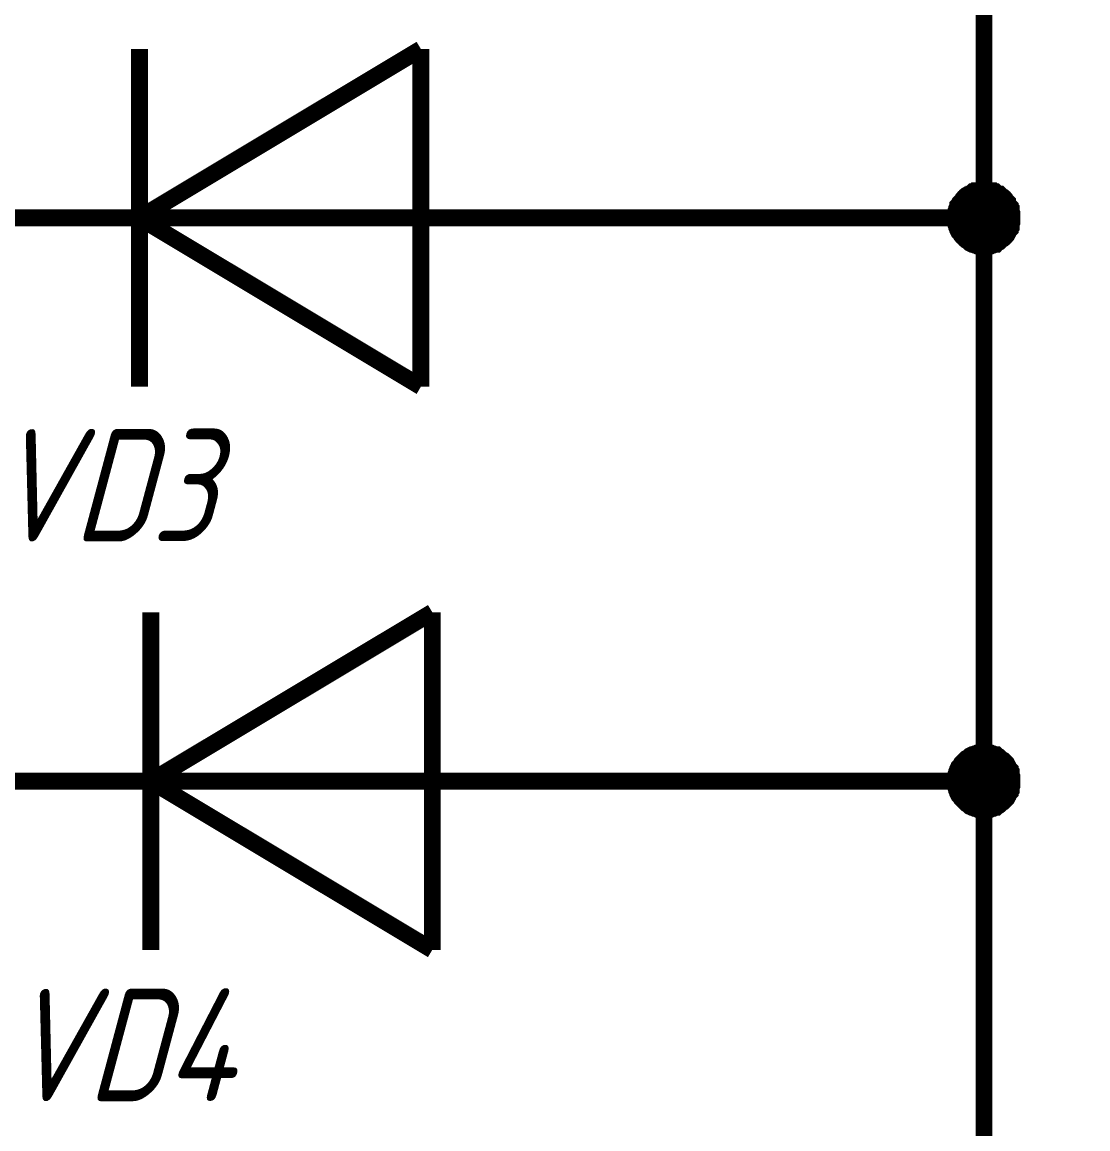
# Model space of a CAD drawing. Extents: x 196 to 1101, y 70 to 664.
# Drawn here: x 494.95 to 513.88, y 420 to 439.66 of the extents above; entities that cross this region are included whole.
import ezdxf

# ---------------------------------------------------------------- set-up
doc = ezdxf.new("R2010")
doc.units = 0
doc.header["$MEASUREMENT"] = 0
doc.layers.add('Sheet', color=255, linetype='CONTINUOUS')
doc.styles.add('GOST type A0', font='', dxfattribs={"oblique": 15, "height": 3.5})
doc.styles.get('GOST type A0').set_extended_font_data('GOST type A')

msp = doc.modelspace()

# ---------------------------------------------------------------- linework, layer by layer
at = {"layer": 'Sheet', "const_width": 0.3}
for points in [[(527.015, 463.676), (512.03, 463.676), (512.03, 456.173), (512.03, 446.169), (512.03, 436.181), (512.03, 426.178), (512.03, 413.673), (462.046, 413.673)], [(502.03, 439.179), (497.03, 436.181)], [(497.03, 433.183), (497.03, 439.179)], [(502.03, 433.183), (502.03, 439.179)], [(511.518, 436.181), (511.518, 436.213), (511.518, 436.228), (511.518, 436.259), (511.534, 436.29), (511.534, 436.306), (511.549, 436.337), (511.549, 436.352), (511.565, 436.383), (511.565, 436.399), (511.58, 436.414), (511.596, 436.446), (511.611, 436.461), (511.627, 436.477), (511.642, 436.492), (511.658, 436.523), (511.673, 436.539), (511.689, 436.554), (511.704, 436.57), (511.72, 436.585), (511.751, 436.601), (511.767, 436.601), (511.782, 436.616), (511.813, 436.632), (511.829, 436.647), (511.86, 436.647), (511.875, 436.663), (511.906, 436.663), (511.922, 436.663), (511.953, 436.679), (511.984, 436.679), (511.999, 436.679), (512.03, 436.679)], [(511.518, 436.181), (511.518, 436.213), (511.518, 436.228), (511.518, 436.259), (511.534, 436.29), (511.534, 436.306), (511.549, 436.337), (511.549, 436.352), (511.565, 436.383), (511.565, 436.399), (511.58, 436.414), (511.596, 436.446), (511.611, 436.461), (511.627, 436.477), (511.642, 436.492), (511.658, 436.523), (511.673, 436.539), (511.689, 436.554), (511.704, 436.57), (511.72, 436.585), (511.751, 436.601), (511.767, 436.601), (511.782, 436.616), (511.813, 436.632), (511.829, 436.647), (511.86, 436.647), (511.875, 436.663), (511.906, 436.663), (511.922, 436.663), (511.953, 436.679), (511.984, 436.679), (511.999, 436.679), (512.03, 436.679)], [(511.518, 436.181), (511.518, 436.213), (511.518, 436.228), (511.518, 436.259), (511.534, 436.29), (511.534, 436.306), (511.549, 436.337), (511.549, 436.352), (511.565, 436.383), (511.565, 436.399), (511.58, 436.414), (511.596, 436.446), (511.611, 436.461), (511.627, 436.477), (511.642, 436.492), (511.658, 436.523), (511.673, 436.539), (511.689, 436.554), (511.704, 436.57), (511.72, 436.585), (511.751, 436.601), (511.767, 436.601), (511.782, 436.616), (511.813, 436.632), (511.829, 436.647), (511.86, 436.647), (511.875, 436.663), (511.906, 436.663), (511.922, 436.663), (511.953, 436.679), (511.984, 436.679), (511.999, 436.679), (512.03, 436.679)], [(511.518, 436.181), (511.518, 436.213), (511.518, 436.228), (511.518, 436.259), (511.534, 436.29), (511.534, 436.306), (511.549, 436.337), (511.549, 436.352), (511.565, 436.383), (511.565, 436.399), (511.58, 436.414), (511.596, 436.446), (511.611, 436.461), (511.627, 436.477), (511.642, 436.492), (511.658, 436.523), (511.673, 436.539), (511.689, 436.554), (511.704, 436.57), (511.72, 436.585), (511.751, 436.601), (511.767, 436.601), (511.782, 436.616), (511.813, 436.632), (511.829, 436.647), (511.86, 436.647), (511.875, 436.663), (511.906, 436.663), (511.922, 436.663), (511.953, 436.679), (511.984, 436.679), (511.999, 436.679), (512.03, 436.679)], [(511.518, 436.181), (511.518, 436.213), (511.518, 436.228), (511.518, 436.259), (511.534, 436.29), (511.534, 436.306), (511.549, 436.337), (511.549, 436.352), (511.565, 436.383), (511.565, 436.399), (511.58, 436.414), (511.596, 436.446), (511.611, 436.461), (511.627, 436.477), (511.642, 436.492), (511.658, 436.523), (511.673, 436.539), (511.689, 436.554), (511.704, 436.57), (511.72, 436.585), (511.751, 436.601), (511.767, 436.601), (511.782, 436.616), (511.813, 436.632), (511.829, 436.647), (511.86, 436.647), (511.875, 436.663), (511.906, 436.663), (511.922, 436.663), (511.953, 436.679), (511.984, 436.679), (511.999, 436.679), (512.03, 436.679)], [(511.518, 436.181), (511.518, 436.213), (511.518, 436.228), (511.518, 436.259), (511.534, 436.29), (511.534, 436.306), (511.549, 436.337), (511.549, 436.352), (511.565, 436.383), (511.565, 436.399), (511.58, 436.414), (511.596, 436.446), (511.611, 436.461), (511.627, 436.477), (511.642, 436.492), (511.658, 436.523), (511.673, 436.539), (511.689, 436.554), (511.704, 436.57), (511.72, 436.585), (511.751, 436.601), (511.767, 436.601), (511.782, 436.616), (511.813, 436.632), (511.829, 436.647), (511.86, 436.647), (511.875, 436.663), (511.906, 436.663), (511.922, 436.663), (511.953, 436.679), (511.984, 436.679), (511.999, 436.679), (512.03, 436.679)], [(511.518, 436.181), (511.518, 436.213), (511.518, 436.228), (511.518, 436.259), (511.534, 436.29), (511.534, 436.306), (511.549, 436.337), (511.549, 436.352), (511.565, 436.383), (511.565, 436.399), (511.58, 436.414), (511.596, 436.446), (511.611, 436.461), (511.627, 436.477), (511.642, 436.492), (511.658, 436.523), (511.673, 436.539), (511.689, 436.554), (511.704, 436.57), (511.72, 436.585), (511.751, 436.601), (511.767, 436.601), (511.782, 436.616), (511.813, 436.632), (511.829, 436.647), (511.86, 436.647), (511.875, 436.663), (511.906, 436.663), (511.922, 436.663), (511.953, 436.679), (511.984, 436.679), (511.999, 436.679), (512.03, 436.679)], [(511.518, 436.181), (511.518, 436.213), (511.518, 436.228), (511.518, 436.259), (511.534, 436.29), (511.534, 436.306), (511.549, 436.337), (511.549, 436.352), (511.565, 436.383), (511.565, 436.399), (511.58, 436.414), (511.596, 436.446), (511.611, 436.461), (511.627, 436.477), (511.642, 436.492), (511.658, 436.523), (511.673, 436.539), (511.689, 436.554), (511.704, 436.57), (511.72, 436.585), (511.751, 436.601), (511.767, 436.601), (511.782, 436.616), (511.813, 436.632), (511.829, 436.647), (511.86, 436.647), (511.875, 436.663), (511.906, 436.663), (511.922, 436.663), (511.953, 436.679), (511.984, 436.679), (511.999, 436.679), (512.03, 436.679)], [(512.03, 436.679), (512.03, 436.679)], [(512.03, 436.679), (512.062, 436.679), (512.077, 436.679), (512.108, 436.679), (512.139, 436.663), (512.155, 436.663), (512.186, 436.663), (512.201, 436.647), (512.232, 436.647), (512.248, 436.632), (512.263, 436.616), (512.294, 436.601), (512.31, 436.601), (512.326, 436.585), (512.341, 436.57), (512.372, 436.554), (512.388, 436.539), (512.403, 436.523), (512.419, 436.492), (512.434, 436.477), (512.45, 436.461), (512.45, 436.446), (512.465, 436.414), (512.481, 436.399), (512.496, 436.383), (512.496, 436.352), (512.512, 436.337), (512.512, 436.306), (512.512, 436.29), (512.527, 436.259), (512.527, 436.228), (512.527, 436.213), (512.527, 436.181)], [(512.03, 436.679), (512.03, 436.679)], [(512.03, 436.679), (512.062, 436.679), (512.077, 436.679), (512.108, 436.679), (512.139, 436.663), (512.155, 436.663), (512.186, 436.663), (512.201, 436.647), (512.232, 436.647), (512.248, 436.632), (512.263, 436.616), (512.294, 436.601), (512.31, 436.601), (512.326, 436.585), (512.341, 436.57), (512.372, 436.554), (512.388, 436.539), (512.403, 436.523), (512.419, 436.492), (512.434, 436.477), (512.45, 436.461), (512.45, 436.446), (512.465, 436.414), (512.481, 436.399), (512.496, 436.383), (512.496, 436.352), (512.512, 436.337), (512.512, 436.306), (512.512, 436.29), (512.527, 436.259), (512.527, 436.228), (512.527, 436.213), (512.527, 436.181)], [(512.03, 436.679), (512.03, 436.679)], [(512.03, 436.679), (512.062, 436.679), (512.077, 436.679), (512.108, 436.679), (512.139, 436.663), (512.155, 436.663), (512.186, 436.663), (512.201, 436.647), (512.232, 436.647), (512.248, 436.632), (512.263, 436.616), (512.294, 436.601), (512.31, 436.601), (512.326, 436.585), (512.341, 436.57), (512.372, 436.554), (512.388, 436.539), (512.403, 436.523), (512.419, 436.492), (512.434, 436.477), (512.45, 436.461), (512.45, 436.446), (512.465, 436.414), (512.481, 436.399), (512.496, 436.383), (512.496, 436.352), (512.512, 436.337), (512.512, 436.306), (512.512, 436.29), (512.527, 436.259), (512.527, 436.228), (512.527, 436.213), (512.527, 436.181)], [(512.03, 436.679), (512.03, 436.679)], [(512.03, 436.679), (512.062, 436.679), (512.077, 436.679), (512.108, 436.679), (512.139, 436.663), (512.155, 436.663), (512.186, 436.663), (512.201, 436.647), (512.232, 436.647), (512.248, 436.632), (512.263, 436.616), (512.294, 436.601), (512.31, 436.601), (512.326, 436.585), (512.341, 436.57), (512.372, 436.554), (512.388, 436.539), (512.403, 436.523), (512.419, 436.492), (512.434, 436.477), (512.45, 436.461), (512.45, 436.446), (512.465, 436.414), (512.481, 436.399), (512.496, 436.383), (512.496, 436.352), (512.512, 436.337), (512.512, 436.306), (512.512, 436.29), (512.527, 436.259), (512.527, 436.228), (512.527, 436.213), (512.527, 436.181)], [(512.03, 436.679), (512.03, 436.679)], [(512.03, 436.679), (512.062, 436.679), (512.077, 436.679), (512.108, 436.679), (512.139, 436.663), (512.155, 436.663), (512.186, 436.663), (512.201, 436.647), (512.232, 436.647), (512.248, 436.632), (512.263, 436.616), (512.294, 436.601), (512.31, 436.601), (512.326, 436.585), (512.341, 436.57), (512.372, 436.554), (512.388, 436.539), (512.403, 436.523), (512.419, 436.492), (512.434, 436.477), (512.45, 436.461), (512.45, 436.446), (512.465, 436.414), (512.481, 436.399), (512.496, 436.383), (512.496, 436.352), (512.512, 436.337), (512.512, 436.306), (512.512, 436.29), (512.527, 436.259), (512.527, 436.228), (512.527, 436.213), (512.527, 436.181)], [(512.03, 436.679), (512.03, 436.679)], [(512.03, 436.679), (512.062, 436.679), (512.077, 436.679), (512.108, 436.679), (512.139, 436.663), (512.155, 436.663), (512.186, 436.663), (512.201, 436.647), (512.232, 436.647), (512.248, 436.632), (512.263, 436.616), (512.294, 436.601), (512.31, 436.601), (512.326, 436.585), (512.341, 436.57), (512.372, 436.554), (512.388, 436.539), (512.403, 436.523), (512.419, 436.492), (512.434, 436.477), (512.45, 436.461), (512.45, 436.446), (512.465, 436.414), (512.481, 436.399), (512.496, 436.383), (512.496, 436.352), (512.512, 436.337), (512.512, 436.306), (512.512, 436.29), (512.527, 436.259), (512.527, 436.228), (512.527, 436.213), (512.527, 436.181)], [(512.03, 436.679), (512.03, 436.679)], [(512.03, 436.679), (512.062, 436.679), (512.077, 436.679), (512.108, 436.679), (512.139, 436.663), (512.155, 436.663), (512.186, 436.663), (512.201, 436.647), (512.232, 436.647), (512.248, 436.632), (512.263, 436.616), (512.294, 436.601), (512.31, 436.601), (512.326, 436.585), (512.341, 436.57), (512.372, 436.554), (512.388, 436.539), (512.403, 436.523), (512.419, 436.492), (512.434, 436.477), (512.45, 436.461), (512.45, 436.446), (512.465, 436.414), (512.481, 436.399), (512.496, 436.383), (512.496, 436.352), (512.512, 436.337), (512.512, 436.306), (512.512, 436.29), (512.527, 436.259), (512.527, 436.228), (512.527, 436.213), (512.527, 436.181)], [(512.03, 436.679), (512.03, 436.679)], [(512.03, 436.679), (512.062, 436.679), (512.077, 436.679), (512.108, 436.679), (512.139, 436.663), (512.155, 436.663), (512.186, 436.663), (512.201, 436.647), (512.232, 436.647), (512.248, 436.632), (512.263, 436.616), (512.294, 436.601), (512.31, 436.601), (512.326, 436.585), (512.341, 436.57), (512.372, 436.554), (512.388, 436.539), (512.403, 436.523), (512.419, 436.492), (512.434, 436.477), (512.45, 436.461), (512.45, 436.446), (512.465, 436.414), (512.481, 436.399), (512.496, 436.383), (512.496, 436.352), (512.512, 436.337), (512.512, 436.306), (512.512, 436.29), (512.527, 436.259), (512.527, 436.228), (512.527, 436.213), (512.527, 436.181)], [(504.53, 436.181), (494.53, 436.181)], [(497.03, 436.181), (502.03, 433.183)], [(504.53, 436.181), (507.03, 436.181)], [(507.03, 436.181), (512.03, 436.181)], [(512.03, 435.669), (511.999, 435.669), (511.984, 435.669), (511.953, 435.669), (511.922, 435.684), (511.906, 435.684), (511.875, 435.7), (511.86, 435.7), (511.829, 435.715), (511.813, 435.715), (511.782, 435.731), (511.767, 435.746), (511.751, 435.762), (511.72, 435.778), (511.704, 435.793), (511.689, 435.809), (511.673, 435.824), (511.658, 435.84), (511.642, 435.855), (511.627, 435.871), (511.611, 435.902), (511.596, 435.917), (511.58, 435.933), (511.565, 435.964), (511.565, 435.979), (511.549, 436.011), (511.549, 436.026), (511.534, 436.057), (511.534, 436.073), (511.518, 436.104), (511.518, 436.135), (511.518, 436.15), (511.518, 436.181)], [(511.518, 436.181), (511.518, 436.181)], [(512.03, 435.669), (511.999, 435.669), (511.984, 435.669), (511.953, 435.669), (511.922, 435.684), (511.906, 435.684), (511.875, 435.7), (511.86, 435.7), (511.829, 435.715), (511.813, 435.715), (511.782, 435.731), (511.767, 435.746), (511.751, 435.762), (511.72, 435.778), (511.704, 435.793), (511.689, 435.809), (511.673, 435.824), (511.658, 435.84), (511.642, 435.855), (511.627, 435.871), (511.611, 435.902), (511.596, 435.917), (511.58, 435.933), (511.565, 435.964), (511.565, 435.979), (511.549, 436.011), (511.549, 436.026), (511.534, 436.057), (511.534, 436.073), (511.518, 436.104), (511.518, 436.135), (511.518, 436.15), (511.518, 436.181)], [(511.518, 436.181), (511.518, 436.181)], [(512.03, 435.669), (511.999, 435.669), (511.984, 435.669), (511.953, 435.669), (511.922, 435.684), (511.906, 435.684), (511.875, 435.7), (511.86, 435.7), (511.829, 435.715), (511.813, 435.715), (511.782, 435.731), (511.767, 435.746), (511.751, 435.762), (511.72, 435.778), (511.704, 435.793), (511.689, 435.809), (511.673, 435.824), (511.658, 435.84), (511.642, 435.855), (511.627, 435.871), (511.611, 435.902), (511.596, 435.917), (511.58, 435.933), (511.565, 435.964), (511.565, 435.979), (511.549, 436.011), (511.549, 436.026), (511.534, 436.057), (511.534, 436.073), (511.518, 436.104), (511.518, 436.135), (511.518, 436.15), (511.518, 436.181)], [(511.518, 436.181), (511.518, 436.181)], [(512.03, 435.669), (511.999, 435.669), (511.984, 435.669), (511.953, 435.669), (511.922, 435.684), (511.906, 435.684), (511.875, 435.7), (511.86, 435.7), (511.829, 435.715), (511.813, 435.715), (511.782, 435.731), (511.767, 435.746), (511.751, 435.762), (511.72, 435.778), (511.704, 435.793), (511.689, 435.809), (511.673, 435.824), (511.658, 435.84), (511.642, 435.855), (511.627, 435.871), (511.611, 435.902), (511.596, 435.917), (511.58, 435.933), (511.565, 435.964), (511.565, 435.979), (511.549, 436.011), (511.549, 436.026), (511.534, 436.057), (511.534, 436.073), (511.518, 436.104), (511.518, 436.135), (511.518, 436.15), (511.518, 436.181)], [(511.518, 436.181), (511.518, 436.181)], [(512.03, 435.669), (511.999, 435.669), (511.984, 435.669), (511.953, 435.669), (511.922, 435.684), (511.906, 435.684), (511.875, 435.7), (511.86, 435.7), (511.829, 435.715), (511.813, 435.715), (511.782, 435.731), (511.767, 435.746), (511.751, 435.762), (511.72, 435.778), (511.704, 435.793), (511.689, 435.809), (511.673, 435.824), (511.658, 435.84), (511.642, 435.855), (511.627, 435.871), (511.611, 435.902), (511.596, 435.917), (511.58, 435.933), (511.565, 435.964), (511.565, 435.979), (511.549, 436.011), (511.549, 436.026), (511.534, 436.057), (511.534, 436.073), (511.518, 436.104), (511.518, 436.135), (511.518, 436.15), (511.518, 436.181)], [(511.518, 436.181), (511.518, 436.181)], [(512.03, 435.669), (511.999, 435.669), (511.984, 435.669), (511.953, 435.669), (511.922, 435.684), (511.906, 435.684), (511.875, 435.7), (511.86, 435.7), (511.829, 435.715), (511.813, 435.715), (511.782, 435.731), (511.767, 435.746), (511.751, 435.762), (511.72, 435.778), (511.704, 435.793), (511.689, 435.809), (511.673, 435.824), (511.658, 435.84), (511.642, 435.855), (511.627, 435.871), (511.611, 435.902), (511.596, 435.917), (511.58, 435.933), (511.565, 435.964), (511.565, 435.979), (511.549, 436.011), (511.549, 436.026), (511.534, 436.057), (511.534, 436.073), (511.518, 436.104), (511.518, 436.135), (511.518, 436.15), (511.518, 436.181)], [(511.518, 436.181), (511.518, 436.181)], [(512.03, 435.669), (511.999, 435.669), (511.984, 435.669), (511.953, 435.669), (511.922, 435.684), (511.906, 435.684), (511.875, 435.7), (511.86, 435.7), (511.829, 435.715), (511.813, 435.715), (511.782, 435.731), (511.767, 435.746), (511.751, 435.762), (511.72, 435.778), (511.704, 435.793), (511.689, 435.809), (511.673, 435.824), (511.658, 435.84), (511.642, 435.855), (511.627, 435.871), (511.611, 435.902), (511.596, 435.917), (511.58, 435.933), (511.565, 435.964), (511.565, 435.979), (511.549, 436.011), (511.549, 436.026), (511.534, 436.057), (511.534, 436.073), (511.518, 436.104), (511.518, 436.135), (511.518, 436.15), (511.518, 436.181)], [(511.518, 436.181), (511.518, 436.181)], [(512.03, 435.669), (511.999, 435.669), (511.984, 435.669), (511.953, 435.669), (511.922, 435.684), (511.906, 435.684), (511.875, 435.7), (511.86, 435.7), (511.829, 435.715), (511.813, 435.715), (511.782, 435.731), (511.767, 435.746), (511.751, 435.762), (511.72, 435.778), (511.704, 435.793), (511.689, 435.809), (511.673, 435.824), (511.658, 435.84), (511.642, 435.855), (511.627, 435.871), (511.611, 435.902), (511.596, 435.917), (511.58, 435.933), (511.565, 435.964), (511.565, 435.979), (511.549, 436.011), (511.549, 436.026), (511.534, 436.057), (511.534, 436.073), (511.518, 436.104), (511.518, 436.135), (511.518, 436.15), (511.518, 436.181)], [(511.518, 436.181), (511.518, 436.181)], [(512.527, 436.181), (512.527, 436.15), (512.527, 436.135), (512.527, 436.104), (512.512, 436.073), (512.512, 436.057), (512.512, 436.026), (512.496, 436.011), (512.496, 435.979), (512.481, 435.964), (512.465, 435.933), (512.45, 435.917), (512.45, 435.902), (512.434, 435.871), (512.419, 435.855), (512.403, 435.84), (512.388, 435.824), (512.372, 435.809), (512.341, 435.793), (512.326, 435.778), (512.31, 435.762), (512.294, 435.746), (512.263, 435.731), (512.248, 435.715), (512.232, 435.715), (512.201, 435.7), (512.186, 435.7), (512.155, 435.684), (512.139, 435.684), (512.108, 435.669), (512.077, 435.669), (512.062, 435.669), (512.03, 435.669)], [(512.527, 436.181), (512.527, 436.15), (512.527, 436.135), (512.527, 436.104), (512.512, 436.073), (512.512, 436.057), (512.512, 436.026), (512.496, 436.011), (512.496, 435.979), (512.481, 435.964), (512.465, 435.933), (512.45, 435.917), (512.45, 435.902), (512.434, 435.871), (512.419, 435.855), (512.403, 435.84), (512.388, 435.824), (512.372, 435.809), (512.341, 435.793), (512.326, 435.778), (512.31, 435.762), (512.294, 435.746), (512.263, 435.731), (512.248, 435.715), (512.232, 435.715), (512.201, 435.7), (512.186, 435.7), (512.155, 435.684), (512.139, 435.684), (512.108, 435.669), (512.077, 435.669), (512.062, 435.669), (512.03, 435.669)], [(512.527, 436.181), (512.527, 436.15), (512.527, 436.135), (512.527, 436.104), (512.512, 436.073), (512.512, 436.057), (512.512, 436.026), (512.496, 436.011), (512.496, 435.979), (512.481, 435.964), (512.465, 435.933), (512.45, 435.917), (512.45, 435.902), (512.434, 435.871), (512.419, 435.855), (512.403, 435.84), (512.388, 435.824), (512.372, 435.809), (512.341, 435.793), (512.326, 435.778), (512.31, 435.762), (512.294, 435.746), (512.263, 435.731), (512.248, 435.715), (512.232, 435.715), (512.201, 435.7), (512.186, 435.7), (512.155, 435.684), (512.139, 435.684), (512.108, 435.669), (512.077, 435.669), (512.062, 435.669), (512.03, 435.669)], [(512.527, 436.181), (512.527, 436.15), (512.527, 436.135), (512.527, 436.104), (512.512, 436.073), (512.512, 436.057), (512.512, 436.026), (512.496, 436.011), (512.496, 435.979), (512.481, 435.964), (512.465, 435.933), (512.45, 435.917), (512.45, 435.902), (512.434, 435.871), (512.419, 435.855), (512.403, 435.84), (512.388, 435.824), (512.372, 435.809), (512.341, 435.793), (512.326, 435.778), (512.31, 435.762), (512.294, 435.746), (512.263, 435.731), (512.248, 435.715), (512.232, 435.715), (512.201, 435.7), (512.186, 435.7), (512.155, 435.684), (512.139, 435.684), (512.108, 435.669), (512.077, 435.669), (512.062, 435.669), (512.03, 435.669)], [(512.527, 436.181), (512.527, 436.15), (512.527, 436.135), (512.527, 436.104), (512.512, 436.073), (512.512, 436.057), (512.512, 436.026), (512.496, 436.011), (512.496, 435.979), (512.481, 435.964), (512.465, 435.933), (512.45, 435.917), (512.45, 435.902), (512.434, 435.871), (512.419, 435.855), (512.403, 435.84), (512.388, 435.824), (512.372, 435.809), (512.341, 435.793), (512.326, 435.778), (512.31, 435.762), (512.294, 435.746), (512.263, 435.731), (512.248, 435.715), (512.232, 435.715), (512.201, 435.7), (512.186, 435.7), (512.155, 435.684), (512.139, 435.684), (512.108, 435.669), (512.077, 435.669), (512.062, 435.669), (512.03, 435.669)], [(512.527, 436.181), (512.527, 436.15), (512.527, 436.135), (512.527, 436.104), (512.512, 436.073), (512.512, 436.057), (512.512, 436.026), (512.496, 436.011), (512.496, 435.979), (512.481, 435.964), (512.465, 435.933), (512.45, 435.917), (512.45, 435.902), (512.434, 435.871), (512.419, 435.855), (512.403, 435.84), (512.388, 435.824), (512.372, 435.809), (512.341, 435.793), (512.326, 435.778), (512.31, 435.762), (512.294, 435.746), (512.263, 435.731), (512.248, 435.715), (512.232, 435.715), (512.201, 435.7), (512.186, 435.7), (512.155, 435.684), (512.139, 435.684), (512.108, 435.669), (512.077, 435.669), (512.062, 435.669), (512.03, 435.669)], [(512.527, 436.181), (512.527, 436.15), (512.527, 436.135), (512.527, 436.104), (512.512, 436.073), (512.512, 436.057), (512.512, 436.026), (512.496, 436.011), (512.496, 435.979), (512.481, 435.964), (512.465, 435.933), (512.45, 435.917), (512.45, 435.902), (512.434, 435.871), (512.419, 435.855), (512.403, 435.84), (512.388, 435.824), (512.372, 435.809), (512.341, 435.793), (512.326, 435.778), (512.31, 435.762), (512.294, 435.746), (512.263, 435.731), (512.248, 435.715), (512.232, 435.715), (512.201, 435.7), (512.186, 435.7), (512.155, 435.684), (512.139, 435.684), (512.108, 435.669), (512.077, 435.669), (512.062, 435.669), (512.03, 435.669)], [(512.527, 436.181), (512.527, 436.15), (512.527, 436.135), (512.527, 436.104), (512.512, 436.073), (512.512, 436.057), (512.512, 436.026), (512.496, 436.011), (512.496, 435.979), (512.481, 435.964), (512.465, 435.933), (512.45, 435.917), (512.45, 435.902), (512.434, 435.871), (512.419, 435.855), (512.403, 435.84), (512.388, 435.824), (512.372, 435.809), (512.341, 435.793), (512.326, 435.778), (512.31, 435.762), (512.294, 435.746), (512.263, 435.731), (512.248, 435.715), (512.232, 435.715), (512.201, 435.7), (512.186, 435.7), (512.155, 435.684), (512.139, 435.684), (512.108, 435.669), (512.077, 435.669), (512.062, 435.669), (512.03, 435.669)], [(512.527, 436.181), (512.527, 436.181), (512.527, 436.181), (512.527, 436.181), (512.527, 436.181), (512.527, 436.181), (512.527, 436.181), (512.527, 436.181), (512.527, 436.181), (512.527, 436.181), (512.527, 436.181), (512.527, 436.181), (512.527, 436.181), (512.527, 436.181), (512.527, 436.181), (512.527, 436.181), (512.527, 436.181), (512.527, 436.181), (512.527, 436.181), (512.527, 436.181), (512.527, 436.181), (512.527, 436.181), (512.527, 436.181), (512.527, 436.181), (512.527, 436.181), (512.527, 436.181), (512.527, 436.181), (512.527, 436.181), (512.527, 436.181), (512.527, 436.181), (512.527, 436.181), (512.527, 436.181), (512.527, 436.181)], [(512.527, 436.181), (512.527, 436.181)], [(512.527, 436.181), (512.527, 436.181), (512.527, 436.181), (512.527, 436.181), (512.527, 436.181), (512.527, 436.181), (512.527, 436.181), (512.527, 436.181), (512.527, 436.181), (512.527, 436.181), (512.527, 436.181), (512.527, 436.181), (512.527, 436.181), (512.527, 436.181), (512.527, 436.181), (512.527, 436.181), (512.527, 436.181), (512.527, 436.181), (512.527, 436.181), (512.527, 436.181), (512.527, 436.181), (512.527, 436.181), (512.527, 436.181), (512.527, 436.181), (512.527, 436.181), (512.527, 436.181), (512.527, 436.181), (512.527, 436.181), (512.527, 436.181), (512.527, 436.181), (512.527, 436.181), (512.527, 436.181), (512.527, 436.181)], [(512.527, 436.181), (512.527, 436.181)], [(512.527, 436.181), (512.527, 436.181), (512.527, 436.181), (512.527, 436.181), (512.527, 436.181), (512.527, 436.181), (512.527, 436.181), (512.527, 436.181), (512.527, 436.181), (512.527, 436.181), (512.527, 436.181), (512.527, 436.181), (512.527, 436.181), (512.527, 436.181), (512.527, 436.181), (512.527, 436.181), (512.527, 436.181), (512.527, 436.181), (512.527, 436.181), (512.527, 436.181), (512.527, 436.181), (512.527, 436.181), (512.527, 436.181), (512.527, 436.181), (512.527, 436.181), (512.527, 436.181), (512.527, 436.181), (512.527, 436.181), (512.527, 436.181), (512.527, 436.181), (512.527, 436.181), (512.527, 436.181), (512.527, 436.181)], [(512.527, 436.181), (512.527, 436.181)], [(512.527, 436.181), (512.527, 436.181), (512.527, 436.181), (512.527, 436.181), (512.527, 436.181), (512.527, 436.181), (512.527, 436.181), (512.527, 436.181), (512.527, 436.181), (512.527, 436.181), (512.527, 436.181), (512.527, 436.181), (512.527, 436.181), (512.527, 436.181), (512.527, 436.181), (512.527, 436.181), (512.527, 436.181), (512.527, 436.181), (512.527, 436.181), (512.527, 436.181), (512.527, 436.181), (512.527, 436.181), (512.527, 436.181), (512.527, 436.181), (512.527, 436.181), (512.527, 436.181), (512.527, 436.181), (512.527, 436.181), (512.527, 436.181), (512.527, 436.181), (512.527, 436.181), (512.527, 436.181), (512.527, 436.181)], [(512.527, 436.181), (512.527, 436.181)], [(512.527, 436.181), (512.527, 436.181), (512.527, 436.181), (512.527, 436.181), (512.527, 436.181), (512.527, 436.181), (512.527, 436.181), (512.527, 436.181), (512.527, 436.181), (512.527, 436.181), (512.527, 436.181), (512.527, 436.181), (512.527, 436.181), (512.527, 436.181), (512.527, 436.181), (512.527, 436.181), (512.527, 436.181), (512.527, 436.181), (512.527, 436.181), (512.527, 436.181), (512.527, 436.181), (512.527, 436.181), (512.527, 436.181), (512.527, 436.181), (512.527, 436.181), (512.527, 436.181), (512.527, 436.181), (512.527, 436.181), (512.527, 436.181), (512.527, 436.181), (512.527, 436.181), (512.527, 436.181), (512.527, 436.181)], [(512.527, 436.181), (512.527, 436.181)], [(512.527, 436.181), (512.527, 436.181), (512.527, 436.181), (512.527, 436.181), (512.527, 436.181), (512.527, 436.181), (512.527, 436.181), (512.527, 436.181), (512.527, 436.181), (512.527, 436.181), (512.527, 436.181), (512.527, 436.181), (512.527, 436.181), (512.527, 436.181), (512.527, 436.181), (512.527, 436.181), (512.527, 436.181), (512.527, 436.181), (512.527, 436.181), (512.527, 436.181), (512.527, 436.181), (512.527, 436.181), (512.527, 436.181), (512.527, 436.181), (512.527, 436.181), (512.527, 436.181), (512.527, 436.181), (512.527, 436.181), (512.527, 436.181), (512.527, 436.181), (512.527, 436.181), (512.527, 436.181), (512.527, 436.181)], [(512.527, 436.181), (512.527, 436.181)], [(512.527, 436.181), (512.527, 436.181), (512.527, 436.181), (512.527, 436.181), (512.527, 436.181), (512.527, 436.181), (512.527, 436.181), (512.527, 436.181), (512.527, 436.181), (512.527, 436.181), (512.527, 436.181), (512.527, 436.181), (512.527, 436.181), (512.527, 436.181), (512.527, 436.181), (512.527, 436.181), (512.527, 436.181), (512.527, 436.181), (512.527, 436.181), (512.527, 436.181), (512.527, 436.181), (512.527, 436.181), (512.527, 436.181), (512.527, 436.181), (512.527, 436.181), (512.527, 436.181), (512.527, 436.181), (512.527, 436.181), (512.527, 436.181), (512.527, 436.181), (512.527, 436.181), (512.527, 436.181), (512.527, 436.181)], [(512.527, 436.181), (512.527, 436.181)], [(512.527, 436.181), (512.527, 436.181), (512.527, 436.181), (512.527, 436.181), (512.527, 436.181), (512.527, 436.181), (512.527, 436.181), (512.527, 436.181), (512.527, 436.181), (512.527, 436.181), (512.527, 436.181), (512.527, 436.181), (512.527, 436.181), (512.527, 436.181), (512.527, 436.181), (512.527, 436.181), (512.527, 436.181), (512.527, 436.181), (512.527, 436.181), (512.527, 436.181), (512.527, 436.181), (512.527, 436.181), (512.527, 436.181), (512.527, 436.181), (512.527, 436.181), (512.527, 436.181), (512.527, 436.181), (512.527, 436.181), (512.527, 436.181), (512.527, 436.181), (512.527, 436.181), (512.527, 436.181), (512.527, 436.181)], [(512.527, 436.181), (512.527, 436.181)], [(502.232, 429.176), (497.232, 426.178)], [(497.232, 423.18), (497.232, 429.176)], [(502.232, 423.18), (502.232, 429.176)], [(511.518, 426.178), (511.518, 426.209), (511.518, 426.224), (511.518, 426.256), (511.534, 426.287), (511.534, 426.302), (511.549, 426.333), (511.549, 426.349), (511.565, 426.38), (511.565, 426.395), (511.58, 426.426), (511.596, 426.442), (511.611, 426.457), (511.627, 426.489), (511.642, 426.504), (511.658, 426.52), (511.673, 426.535), (511.689, 426.551), (511.704, 426.566), (511.72, 426.582), (511.751, 426.597), (511.767, 426.613), (511.782, 426.628), (511.813, 426.644), (511.829, 426.644), (511.86, 426.659), (511.875, 426.659), (511.906, 426.675), (511.922, 426.675), (511.953, 426.69), (511.984, 426.69), (511.999, 426.69), (512.03, 426.69)], [(511.518, 426.178), (511.518, 426.209), (511.518, 426.224), (511.518, 426.256), (511.534, 426.287), (511.534, 426.302), (511.549, 426.333), (511.549, 426.349), (511.565, 426.38), (511.565, 426.395), (511.58, 426.426), (511.596, 426.442), (511.611, 426.457), (511.627, 426.489), (511.642, 426.504), (511.658, 426.52), (511.673, 426.535), (511.689, 426.551), (511.704, 426.566), (511.72, 426.582), (511.751, 426.597), (511.767, 426.613), (511.782, 426.628), (511.813, 426.644), (511.829, 426.644), (511.86, 426.659), (511.875, 426.659), (511.906, 426.675), (511.922, 426.675), (511.953, 426.69), (511.984, 426.69), (511.999, 426.69), (512.03, 426.69)], [(511.518, 426.178), (511.518, 426.209), (511.518, 426.224), (511.518, 426.256), (511.534, 426.287), (511.534, 426.302), (511.549, 426.333), (511.549, 426.349), (511.565, 426.38), (511.565, 426.395), (511.58, 426.426), (511.596, 426.442), (511.611, 426.457), (511.627, 426.489), (511.642, 426.504), (511.658, 426.52), (511.673, 426.535), (511.689, 426.551), (511.704, 426.566), (511.72, 426.582), (511.751, 426.597), (511.767, 426.613), (511.782, 426.628), (511.813, 426.644), (511.829, 426.644), (511.86, 426.659), (511.875, 426.659), (511.906, 426.675), (511.922, 426.675), (511.953, 426.69), (511.984, 426.69), (511.999, 426.69), (512.03, 426.69)], [(511.518, 426.178), (511.518, 426.209), (511.518, 426.224), (511.518, 426.256), (511.534, 426.287), (511.534, 426.302), (511.549, 426.333), (511.549, 426.349), (511.565, 426.38), (511.565, 426.395), (511.58, 426.426), (511.596, 426.442), (511.611, 426.457), (511.627, 426.489), (511.642, 426.504), (511.658, 426.52), (511.673, 426.535), (511.689, 426.551), (511.704, 426.566), (511.72, 426.582), (511.751, 426.597), (511.767, 426.613), (511.782, 426.628), (511.813, 426.644), (511.829, 426.644), (511.86, 426.659), (511.875, 426.659), (511.906, 426.675), (511.922, 426.675), (511.953, 426.69), (511.984, 426.69), (511.999, 426.69), (512.03, 426.69)], [(511.518, 426.178), (511.518, 426.209), (511.518, 426.224), (511.518, 426.256), (511.534, 426.287), (511.534, 426.302), (511.549, 426.333), (511.549, 426.349), (511.565, 426.38), (511.565, 426.395), (511.58, 426.426), (511.596, 426.442), (511.611, 426.457), (511.627, 426.489), (511.642, 426.504), (511.658, 426.52), (511.673, 426.535), (511.689, 426.551), (511.704, 426.566), (511.72, 426.582), (511.751, 426.597), (511.767, 426.613), (511.782, 426.628), (511.813, 426.644), (511.829, 426.644), (511.86, 426.659), (511.875, 426.659), (511.906, 426.675), (511.922, 426.675), (511.953, 426.69), (511.984, 426.69), (511.999, 426.69), (512.03, 426.69)], [(511.518, 426.178), (511.518, 426.209), (511.518, 426.224), (511.518, 426.256), (511.534, 426.287), (511.534, 426.302), (511.549, 426.333), (511.549, 426.349), (511.565, 426.38), (511.565, 426.395), (511.58, 426.426), (511.596, 426.442), (511.611, 426.457), (511.627, 426.489), (511.642, 426.504), (511.658, 426.52), (511.673, 426.535), (511.689, 426.551), (511.704, 426.566), (511.72, 426.582), (511.751, 426.597), (511.767, 426.613), (511.782, 426.628), (511.813, 426.644), (511.829, 426.644), (511.86, 426.659), (511.875, 426.659), (511.906, 426.675), (511.922, 426.675), (511.953, 426.69), (511.984, 426.69), (511.999, 426.69), (512.03, 426.69)], [(511.518, 426.178), (511.518, 426.209), (511.518, 426.224), (511.518, 426.256), (511.534, 426.287), (511.534, 426.302), (511.549, 426.333), (511.549, 426.349), (511.565, 426.38), (511.565, 426.395), (511.58, 426.426), (511.596, 426.442), (511.611, 426.457), (511.627, 426.489), (511.642, 426.504), (511.658, 426.52), (511.673, 426.535), (511.689, 426.551), (511.704, 426.566), (511.72, 426.582), (511.751, 426.597), (511.767, 426.613), (511.782, 426.628), (511.813, 426.644), (511.829, 426.644), (511.86, 426.659), (511.875, 426.659), (511.906, 426.675), (511.922, 426.675), (511.953, 426.69), (511.984, 426.69), (511.999, 426.69), (512.03, 426.69)], [(511.518, 426.178), (511.518, 426.209), (511.518, 426.224), (511.518, 426.256), (511.534, 426.287), (511.534, 426.302), (511.549, 426.333), (511.549, 426.349), (511.565, 426.38), (511.565, 426.395), (511.58, 426.426), (511.596, 426.442), (511.611, 426.457), (511.627, 426.489), (511.642, 426.504), (511.658, 426.52), (511.673, 426.535), (511.689, 426.551), (511.704, 426.566), (511.72, 426.582), (511.751, 426.597), (511.767, 426.613), (511.782, 426.628), (511.813, 426.644), (511.829, 426.644), (511.86, 426.659), (511.875, 426.659), (511.906, 426.675), (511.922, 426.675), (511.953, 426.69), (511.984, 426.69), (511.999, 426.69), (512.03, 426.69)], [(512.03, 426.69), (512.03, 426.69)], [(512.03, 426.69), (512.062, 426.69), (512.077, 426.69), (512.108, 426.69), (512.139, 426.675), (512.155, 426.675), (512.186, 426.659), (512.201, 426.659), (512.232, 426.644), (512.248, 426.644), (512.263, 426.628), (512.294, 426.613), (512.31, 426.597), (512.326, 426.582), (512.341, 426.566), (512.372, 426.551), (512.388, 426.535), (512.403, 426.52), (512.419, 426.504), (512.434, 426.489), (512.45, 426.457), (512.45, 426.442), (512.465, 426.426), (512.481, 426.395), (512.496, 426.38), (512.496, 426.349), (512.512, 426.333), (512.512, 426.302), (512.512, 426.287), (512.527, 426.256), (512.527, 426.224), (512.527, 426.209), (512.527, 426.178)], [(512.03, 426.69), (512.03, 426.69)], [(512.03, 426.69), (512.062, 426.69), (512.077, 426.69), (512.108, 426.69), (512.139, 426.675), (512.155, 426.675), (512.186, 426.659), (512.201, 426.659), (512.232, 426.644), (512.248, 426.644), (512.263, 426.628), (512.294, 426.613), (512.31, 426.597), (512.326, 426.582), (512.341, 426.566), (512.372, 426.551), (512.388, 426.535), (512.403, 426.52), (512.419, 426.504), (512.434, 426.489), (512.45, 426.457), (512.45, 426.442), (512.465, 426.426), (512.481, 426.395), (512.496, 426.38), (512.496, 426.349), (512.512, 426.333), (512.512, 426.302), (512.512, 426.287), (512.527, 426.256), (512.527, 426.224), (512.527, 426.209), (512.527, 426.178)], [(512.03, 426.69), (512.03, 426.69)], [(512.03, 426.69), (512.062, 426.69), (512.077, 426.69), (512.108, 426.69), (512.139, 426.675), (512.155, 426.675), (512.186, 426.659), (512.201, 426.659), (512.232, 426.644), (512.248, 426.644), (512.263, 426.628), (512.294, 426.613), (512.31, 426.597), (512.326, 426.582), (512.341, 426.566), (512.372, 426.551), (512.388, 426.535), (512.403, 426.52), (512.419, 426.504), (512.434, 426.489), (512.45, 426.457), (512.45, 426.442), (512.465, 426.426), (512.481, 426.395), (512.496, 426.38), (512.496, 426.349), (512.512, 426.333), (512.512, 426.302), (512.512, 426.287), (512.527, 426.256), (512.527, 426.224), (512.527, 426.209), (512.527, 426.178)], [(512.03, 426.69), (512.03, 426.69)], [(512.03, 426.69), (512.062, 426.69), (512.077, 426.69), (512.108, 426.69), (512.139, 426.675), (512.155, 426.675), (512.186, 426.659), (512.201, 426.659), (512.232, 426.644), (512.248, 426.644), (512.263, 426.628), (512.294, 426.613), (512.31, 426.597), (512.326, 426.582), (512.341, 426.566), (512.372, 426.551), (512.388, 426.535), (512.403, 426.52), (512.419, 426.504), (512.434, 426.489), (512.45, 426.457), (512.45, 426.442), (512.465, 426.426), (512.481, 426.395), (512.496, 426.38), (512.496, 426.349), (512.512, 426.333), (512.512, 426.302), (512.512, 426.287), (512.527, 426.256), (512.527, 426.224), (512.527, 426.209), (512.527, 426.178)], [(512.03, 426.69), (512.03, 426.69)], [(512.03, 426.69), (512.062, 426.69), (512.077, 426.69), (512.108, 426.69), (512.139, 426.675), (512.155, 426.675), (512.186, 426.659), (512.201, 426.659), (512.232, 426.644), (512.248, 426.644), (512.263, 426.628), (512.294, 426.613), (512.31, 426.597), (512.326, 426.582), (512.341, 426.566), (512.372, 426.551), (512.388, 426.535), (512.403, 426.52), (512.419, 426.504), (512.434, 426.489), (512.45, 426.457), (512.45, 426.442), (512.465, 426.426), (512.481, 426.395), (512.496, 426.38), (512.496, 426.349), (512.512, 426.333), (512.512, 426.302), (512.512, 426.287), (512.527, 426.256), (512.527, 426.224), (512.527, 426.209), (512.527, 426.178)], [(512.03, 426.69), (512.03, 426.69)], [(512.03, 426.69), (512.062, 426.69), (512.077, 426.69), (512.108, 426.69), (512.139, 426.675), (512.155, 426.675), (512.186, 426.659), (512.201, 426.659), (512.232, 426.644), (512.248, 426.644), (512.263, 426.628), (512.294, 426.613), (512.31, 426.597), (512.326, 426.582), (512.341, 426.566), (512.372, 426.551), (512.388, 426.535), (512.403, 426.52), (512.419, 426.504), (512.434, 426.489), (512.45, 426.457), (512.45, 426.442), (512.465, 426.426), (512.481, 426.395), (512.496, 426.38), (512.496, 426.349), (512.512, 426.333), (512.512, 426.302), (512.512, 426.287), (512.527, 426.256), (512.527, 426.224), (512.527, 426.209), (512.527, 426.178)], [(512.03, 426.69), (512.03, 426.69)], [(512.03, 426.69), (512.062, 426.69), (512.077, 426.69), (512.108, 426.69), (512.139, 426.675), (512.155, 426.675), (512.186, 426.659), (512.201, 426.659), (512.232, 426.644), (512.248, 426.644), (512.263, 426.628), (512.294, 426.613), (512.31, 426.597), (512.326, 426.582), (512.341, 426.566), (512.372, 426.551), (512.388, 426.535), (512.403, 426.52), (512.419, 426.504), (512.434, 426.489), (512.45, 426.457), (512.45, 426.442), (512.465, 426.426), (512.481, 426.395), (512.496, 426.38), (512.496, 426.349), (512.512, 426.333), (512.512, 426.302), (512.512, 426.287), (512.527, 426.256), (512.527, 426.224), (512.527, 426.209), (512.527, 426.178)], [(512.03, 426.69), (512.03, 426.69)], [(512.03, 426.69), (512.062, 426.69), (512.077, 426.69), (512.108, 426.69), (512.139, 426.675), (512.155, 426.675), (512.186, 426.659), (512.201, 426.659), (512.232, 426.644), (512.248, 426.644), (512.263, 426.628), (512.294, 426.613), (512.31, 426.597), (512.326, 426.582), (512.341, 426.566), (512.372, 426.551), (512.388, 426.535), (512.403, 426.52), (512.419, 426.504), (512.434, 426.489), (512.45, 426.457), (512.45, 426.442), (512.465, 426.426), (512.481, 426.395), (512.496, 426.38), (512.496, 426.349), (512.512, 426.333), (512.512, 426.302), (512.512, 426.287), (512.527, 426.256), (512.527, 426.224), (512.527, 426.209), (512.527, 426.178)], [(504.732, 426.178), (494.732, 426.178)], [(497.232, 426.178), (502.232, 423.18)], [(504.732, 426.178), (507.232, 426.178)], [(507.232, 426.178), (512.03, 426.178)], [(512.03, 425.665), (511.999, 425.665), (511.984, 425.665), (511.953, 425.665), (511.922, 425.681), (511.906, 425.681), (511.875, 425.696), (511.86, 425.696), (511.829, 425.712), (511.813, 425.712), (511.782, 425.727), (511.767, 425.743), (511.751, 425.758), (511.72, 425.774), (511.704, 425.79), (511.689, 425.805), (511.673, 425.821), (511.658, 425.836), (511.642, 425.852), (511.627, 425.867), (511.611, 425.898), (511.596, 425.914), (511.58, 425.929), (511.565, 425.96), (511.565, 425.976), (511.549, 426.007), (511.549, 426.023), (511.534, 426.054), (511.534, 426.069), (511.518, 426.1), (511.518, 426.131), (511.518, 426.147), (511.518, 426.178)], [(511.518, 426.178), (511.518, 426.178)], [(512.03, 425.665), (511.999, 425.665), (511.984, 425.665), (511.953, 425.665), (511.922, 425.681), (511.906, 425.681), (511.875, 425.696), (511.86, 425.696), (511.829, 425.712), (511.813, 425.712), (511.782, 425.727), (511.767, 425.743), (511.751, 425.758), (511.72, 425.774), (511.704, 425.79), (511.689, 425.805), (511.673, 425.821), (511.658, 425.836), (511.642, 425.852), (511.627, 425.867), (511.611, 425.898), (511.596, 425.914), (511.58, 425.929), (511.565, 425.96), (511.565, 425.976), (511.549, 426.007), (511.549, 426.023), (511.534, 426.054), (511.534, 426.069), (511.518, 426.1), (511.518, 426.131), (511.518, 426.147), (511.518, 426.178)], [(511.518, 426.178), (511.518, 426.178)], [(512.03, 425.665), (511.999, 425.665), (511.984, 425.665), (511.953, 425.665), (511.922, 425.681), (511.906, 425.681), (511.875, 425.696), (511.86, 425.696), (511.829, 425.712), (511.813, 425.712), (511.782, 425.727), (511.767, 425.743), (511.751, 425.758), (511.72, 425.774), (511.704, 425.79), (511.689, 425.805), (511.673, 425.821), (511.658, 425.836), (511.642, 425.852), (511.627, 425.867), (511.611, 425.898), (511.596, 425.914), (511.58, 425.929), (511.565, 425.96), (511.565, 425.976), (511.549, 426.007), (511.549, 426.023), (511.534, 426.054), (511.534, 426.069), (511.518, 426.1), (511.518, 426.131), (511.518, 426.147), (511.518, 426.178)], [(511.518, 426.178), (511.518, 426.178)], [(512.03, 425.665), (511.999, 425.665), (511.984, 425.665), (511.953, 425.665), (511.922, 425.681), (511.906, 425.681), (511.875, 425.696), (511.86, 425.696), (511.829, 425.712), (511.813, 425.712), (511.782, 425.727), (511.767, 425.743), (511.751, 425.758), (511.72, 425.774), (511.704, 425.79), (511.689, 425.805), (511.673, 425.821), (511.658, 425.836), (511.642, 425.852), (511.627, 425.867), (511.611, 425.898), (511.596, 425.914), (511.58, 425.929), (511.565, 425.96), (511.565, 425.976), (511.549, 426.007), (511.549, 426.023), (511.534, 426.054), (511.534, 426.069), (511.518, 426.1), (511.518, 426.131), (511.518, 426.147), (511.518, 426.178)], [(511.518, 426.178), (511.518, 426.178)], [(512.03, 425.665), (511.999, 425.665), (511.984, 425.665), (511.953, 425.665), (511.922, 425.681), (511.906, 425.681), (511.875, 425.696), (511.86, 425.696), (511.829, 425.712), (511.813, 425.712), (511.782, 425.727), (511.767, 425.743), (511.751, 425.758), (511.72, 425.774), (511.704, 425.79), (511.689, 425.805), (511.673, 425.821), (511.658, 425.836), (511.642, 425.852), (511.627, 425.867), (511.611, 425.898), (511.596, 425.914), (511.58, 425.929), (511.565, 425.96), (511.565, 425.976), (511.549, 426.007), (511.549, 426.023), (511.534, 426.054), (511.534, 426.069), (511.518, 426.1), (511.518, 426.131), (511.518, 426.147), (511.518, 426.178)], [(511.518, 426.178), (511.518, 426.178)], [(512.03, 425.665), (511.999, 425.665), (511.984, 425.665), (511.953, 425.665), (511.922, 425.681), (511.906, 425.681), (511.875, 425.696), (511.86, 425.696), (511.829, 425.712), (511.813, 425.712), (511.782, 425.727), (511.767, 425.743), (511.751, 425.758), (511.72, 425.774), (511.704, 425.79), (511.689, 425.805), (511.673, 425.821), (511.658, 425.836), (511.642, 425.852), (511.627, 425.867), (511.611, 425.898), (511.596, 425.914), (511.58, 425.929), (511.565, 425.96), (511.565, 425.976), (511.549, 426.007), (511.549, 426.023), (511.534, 426.054), (511.534, 426.069), (511.518, 426.1), (511.518, 426.131), (511.518, 426.147), (511.518, 426.178)], [(511.518, 426.178), (511.518, 426.178)], [(512.03, 425.665), (511.999, 425.665), (511.984, 425.665), (511.953, 425.665), (511.922, 425.681), (511.906, 425.681), (511.875, 425.696), (511.86, 425.696), (511.829, 425.712), (511.813, 425.712), (511.782, 425.727), (511.767, 425.743), (511.751, 425.758), (511.72, 425.774), (511.704, 425.79), (511.689, 425.805), (511.673, 425.821), (511.658, 425.836), (511.642, 425.852), (511.627, 425.867), (511.611, 425.898), (511.596, 425.914), (511.58, 425.929), (511.565, 425.96), (511.565, 425.976), (511.549, 426.007), (511.549, 426.023), (511.534, 426.054), (511.534, 426.069), (511.518, 426.1), (511.518, 426.131), (511.518, 426.147), (511.518, 426.178)], [(511.518, 426.178), (511.518, 426.178)], [(512.03, 425.665), (511.999, 425.665), (511.984, 425.665), (511.953, 425.665), (511.922, 425.681), (511.906, 425.681), (511.875, 425.696), (511.86, 425.696), (511.829, 425.712), (511.813, 425.712), (511.782, 425.727), (511.767, 425.743), (511.751, 425.758), (511.72, 425.774), (511.704, 425.79), (511.689, 425.805), (511.673, 425.821), (511.658, 425.836), (511.642, 425.852), (511.627, 425.867), (511.611, 425.898), (511.596, 425.914), (511.58, 425.929), (511.565, 425.96), (511.565, 425.976), (511.549, 426.007), (511.549, 426.023), (511.534, 426.054), (511.534, 426.069), (511.518, 426.1), (511.518, 426.131), (511.518, 426.147), (511.518, 426.178)], [(511.518, 426.178), (511.518, 426.178)], [(512.527, 426.178), (512.527, 426.147), (512.527, 426.131), (512.527, 426.1), (512.512, 426.069), (512.512, 426.054), (512.512, 426.023), (512.496, 426.007), (512.496, 425.976), (512.481, 425.96), (512.465, 425.929), (512.45, 425.914), (512.45, 425.898), (512.434, 425.867), (512.419, 425.852), (512.403, 425.836), (512.388, 425.821), (512.372, 425.805), (512.341, 425.79), (512.326, 425.774), (512.31, 425.758), (512.294, 425.743), (512.263, 425.727), (512.248, 425.712), (512.232, 425.712), (512.201, 425.696), (512.186, 425.696), (512.155, 425.681), (512.139, 425.681), (512.108, 425.665), (512.077, 425.665), (512.062, 425.665), (512.03, 425.665)], [(512.527, 426.178), (512.527, 426.147), (512.527, 426.131), (512.527, 426.1), (512.512, 426.069), (512.512, 426.054), (512.512, 426.023), (512.496, 426.007), (512.496, 425.976), (512.481, 425.96), (512.465, 425.929), (512.45, 425.914), (512.45, 425.898), (512.434, 425.867), (512.419, 425.852), (512.403, 425.836), (512.388, 425.821), (512.372, 425.805), (512.341, 425.79), (512.326, 425.774), (512.31, 425.758), (512.294, 425.743), (512.263, 425.727), (512.248, 425.712), (512.232, 425.712), (512.201, 425.696), (512.186, 425.696), (512.155, 425.681), (512.139, 425.681), (512.108, 425.665), (512.077, 425.665), (512.062, 425.665), (512.03, 425.665)], [(512.527, 426.178), (512.527, 426.147), (512.527, 426.131), (512.527, 426.1), (512.512, 426.069), (512.512, 426.054), (512.512, 426.023), (512.496, 426.007), (512.496, 425.976), (512.481, 425.96), (512.465, 425.929), (512.45, 425.914), (512.45, 425.898), (512.434, 425.867), (512.419, 425.852), (512.403, 425.836), (512.388, 425.821), (512.372, 425.805), (512.341, 425.79), (512.326, 425.774), (512.31, 425.758), (512.294, 425.743), (512.263, 425.727), (512.248, 425.712), (512.232, 425.712), (512.201, 425.696), (512.186, 425.696), (512.155, 425.681), (512.139, 425.681), (512.108, 425.665), (512.077, 425.665), (512.062, 425.665), (512.03, 425.665)], [(512.527, 426.178), (512.527, 426.147), (512.527, 426.131), (512.527, 426.1), (512.512, 426.069), (512.512, 426.054), (512.512, 426.023), (512.496, 426.007), (512.496, 425.976), (512.481, 425.96), (512.465, 425.929), (512.45, 425.914), (512.45, 425.898), (512.434, 425.867), (512.419, 425.852), (512.403, 425.836), (512.388, 425.821), (512.372, 425.805), (512.341, 425.79), (512.326, 425.774), (512.31, 425.758), (512.294, 425.743), (512.263, 425.727), (512.248, 425.712), (512.232, 425.712), (512.201, 425.696), (512.186, 425.696), (512.155, 425.681), (512.139, 425.681), (512.108, 425.665), (512.077, 425.665), (512.062, 425.665), (512.03, 425.665)], [(512.527, 426.178), (512.527, 426.147), (512.527, 426.131), (512.527, 426.1), (512.512, 426.069), (512.512, 426.054), (512.512, 426.023), (512.496, 426.007), (512.496, 425.976), (512.481, 425.96), (512.465, 425.929), (512.45, 425.914), (512.45, 425.898), (512.434, 425.867), (512.419, 425.852), (512.403, 425.836), (512.388, 425.821), (512.372, 425.805), (512.341, 425.79), (512.326, 425.774), (512.31, 425.758), (512.294, 425.743), (512.263, 425.727), (512.248, 425.712), (512.232, 425.712), (512.201, 425.696), (512.186, 425.696), (512.155, 425.681), (512.139, 425.681), (512.108, 425.665), (512.077, 425.665), (512.062, 425.665), (512.03, 425.665)], [(512.527, 426.178), (512.527, 426.147), (512.527, 426.131), (512.527, 426.1), (512.512, 426.069), (512.512, 426.054), (512.512, 426.023), (512.496, 426.007), (512.496, 425.976), (512.481, 425.96), (512.465, 425.929), (512.45, 425.914), (512.45, 425.898), (512.434, 425.867), (512.419, 425.852), (512.403, 425.836), (512.388, 425.821), (512.372, 425.805), (512.341, 425.79), (512.326, 425.774), (512.31, 425.758), (512.294, 425.743), (512.263, 425.727), (512.248, 425.712), (512.232, 425.712), (512.201, 425.696), (512.186, 425.696), (512.155, 425.681), (512.139, 425.681), (512.108, 425.665), (512.077, 425.665), (512.062, 425.665), (512.03, 425.665)], [(512.527, 426.178), (512.527, 426.147), (512.527, 426.131), (512.527, 426.1), (512.512, 426.069), (512.512, 426.054), (512.512, 426.023), (512.496, 426.007), (512.496, 425.976), (512.481, 425.96), (512.465, 425.929), (512.45, 425.914), (512.45, 425.898), (512.434, 425.867), (512.419, 425.852), (512.403, 425.836), (512.388, 425.821), (512.372, 425.805), (512.341, 425.79), (512.326, 425.774), (512.31, 425.758), (512.294, 425.743), (512.263, 425.727), (512.248, 425.712), (512.232, 425.712), (512.201, 425.696), (512.186, 425.696), (512.155, 425.681), (512.139, 425.681), (512.108, 425.665), (512.077, 425.665), (512.062, 425.665), (512.03, 425.665)], [(512.527, 426.178), (512.527, 426.147), (512.527, 426.131), (512.527, 426.1), (512.512, 426.069), (512.512, 426.054), (512.512, 426.023), (512.496, 426.007), (512.496, 425.976), (512.481, 425.96), (512.465, 425.929), (512.45, 425.914), (512.45, 425.898), (512.434, 425.867), (512.419, 425.852), (512.403, 425.836), (512.388, 425.821), (512.372, 425.805), (512.341, 425.79), (512.326, 425.774), (512.31, 425.758), (512.294, 425.743), (512.263, 425.727), (512.248, 425.712), (512.232, 425.712), (512.201, 425.696), (512.186, 425.696), (512.155, 425.681), (512.139, 425.681), (512.108, 425.665), (512.077, 425.665), (512.062, 425.665), (512.03, 425.665)], [(512.527, 426.178), (512.527, 426.178), (512.527, 426.178), (512.527, 426.178), (512.527, 426.178), (512.527, 426.178), (512.527, 426.178), (512.527, 426.178), (512.527, 426.178), (512.527, 426.178), (512.527, 426.178), (512.527, 426.178), (512.527, 426.178), (512.527, 426.178), (512.527, 426.178), (512.527, 426.178), (512.527, 426.178), (512.527, 426.178), (512.527, 426.178), (512.527, 426.178), (512.527, 426.178), (512.527, 426.178), (512.527, 426.178), (512.527, 426.178), (512.527, 426.178), (512.527, 426.178), (512.527, 426.178), (512.527, 426.178), (512.527, 426.178), (512.527, 426.178), (512.527, 426.178), (512.527, 426.178), (512.527, 426.178)], [(512.527, 426.178), (512.527, 426.178)], [(512.527, 426.178), (512.527, 426.178), (512.527, 426.178), (512.527, 426.178), (512.527, 426.178), (512.527, 426.178), (512.527, 426.178), (512.527, 426.178), (512.527, 426.178), (512.527, 426.178), (512.527, 426.178), (512.527, 426.178), (512.527, 426.178), (512.527, 426.178), (512.527, 426.178), (512.527, 426.178), (512.527, 426.178), (512.527, 426.178), (512.527, 426.178), (512.527, 426.178), (512.527, 426.178), (512.527, 426.178), (512.527, 426.178), (512.527, 426.178), (512.527, 426.178), (512.527, 426.178), (512.527, 426.178), (512.527, 426.178), (512.527, 426.178), (512.527, 426.178), (512.527, 426.178), (512.527, 426.178), (512.527, 426.178)], [(512.527, 426.178), (512.527, 426.178)], [(512.527, 426.178), (512.527, 426.178), (512.527, 426.178), (512.527, 426.178), (512.527, 426.178), (512.527, 426.178), (512.527, 426.178), (512.527, 426.178), (512.527, 426.178), (512.527, 426.178), (512.527, 426.178), (512.527, 426.178), (512.527, 426.178), (512.527, 426.178), (512.527, 426.178), (512.527, 426.178), (512.527, 426.178), (512.527, 426.178), (512.527, 426.178), (512.527, 426.178), (512.527, 426.178), (512.527, 426.178), (512.527, 426.178), (512.527, 426.178), (512.527, 426.178), (512.527, 426.178), (512.527, 426.178), (512.527, 426.178), (512.527, 426.178), (512.527, 426.178), (512.527, 426.178), (512.527, 426.178), (512.527, 426.178)], [(512.527, 426.178), (512.527, 426.178)], [(512.527, 426.178), (512.527, 426.178), (512.527, 426.178), (512.527, 426.178), (512.527, 426.178), (512.527, 426.178), (512.527, 426.178), (512.527, 426.178), (512.527, 426.178), (512.527, 426.178), (512.527, 426.178), (512.527, 426.178), (512.527, 426.178), (512.527, 426.178), (512.527, 426.178), (512.527, 426.178), (512.527, 426.178), (512.527, 426.178), (512.527, 426.178), (512.527, 426.178), (512.527, 426.178), (512.527, 426.178), (512.527, 426.178), (512.527, 426.178), (512.527, 426.178), (512.527, 426.178), (512.527, 426.178), (512.527, 426.178), (512.527, 426.178), (512.527, 426.178), (512.527, 426.178), (512.527, 426.178), (512.527, 426.178)], [(512.527, 426.178), (512.527, 426.178)], [(512.527, 426.178), (512.527, 426.178), (512.527, 426.178), (512.527, 426.178), (512.527, 426.178), (512.527, 426.178), (512.527, 426.178), (512.527, 426.178), (512.527, 426.178), (512.527, 426.178), (512.527, 426.178), (512.527, 426.178), (512.527, 426.178), (512.527, 426.178), (512.527, 426.178), (512.527, 426.178), (512.527, 426.178), (512.527, 426.178), (512.527, 426.178), (512.527, 426.178), (512.527, 426.178), (512.527, 426.178), (512.527, 426.178), (512.527, 426.178), (512.527, 426.178), (512.527, 426.178), (512.527, 426.178), (512.527, 426.178), (512.527, 426.178), (512.527, 426.178), (512.527, 426.178), (512.527, 426.178), (512.527, 426.178)], [(512.527, 426.178), (512.527, 426.178)], [(512.527, 426.178), (512.527, 426.178), (512.527, 426.178), (512.527, 426.178), (512.527, 426.178), (512.527, 426.178), (512.527, 426.178), (512.527, 426.178), (512.527, 426.178), (512.527, 426.178), (512.527, 426.178), (512.527, 426.178), (512.527, 426.178), (512.527, 426.178), (512.527, 426.178), (512.527, 426.178), (512.527, 426.178), (512.527, 426.178), (512.527, 426.178), (512.527, 426.178), (512.527, 426.178), (512.527, 426.178), (512.527, 426.178), (512.527, 426.178), (512.527, 426.178), (512.527, 426.178), (512.527, 426.178), (512.527, 426.178), (512.527, 426.178), (512.527, 426.178), (512.527, 426.178), (512.527, 426.178), (512.527, 426.178)], [(512.527, 426.178), (512.527, 426.178)], [(512.527, 426.178), (512.527, 426.178), (512.527, 426.178), (512.527, 426.178), (512.527, 426.178), (512.527, 426.178), (512.527, 426.178), (512.527, 426.178), (512.527, 426.178), (512.527, 426.178), (512.527, 426.178), (512.527, 426.178), (512.527, 426.178), (512.527, 426.178), (512.527, 426.178), (512.527, 426.178), (512.527, 426.178), (512.527, 426.178), (512.527, 426.178), (512.527, 426.178), (512.527, 426.178), (512.527, 426.178), (512.527, 426.178), (512.527, 426.178), (512.527, 426.178), (512.527, 426.178), (512.527, 426.178), (512.527, 426.178), (512.527, 426.178), (512.527, 426.178), (512.527, 426.178), (512.527, 426.178), (512.527, 426.178)], [(512.527, 426.178), (512.527, 426.178)], [(512.527, 426.178), (512.527, 426.178), (512.527, 426.178), (512.527, 426.178), (512.527, 426.178), (512.527, 426.178), (512.527, 426.178), (512.527, 426.178), (512.527, 426.178), (512.527, 426.178), (512.527, 426.178), (512.527, 426.178), (512.527, 426.178), (512.527, 426.178), (512.527, 426.178), (512.527, 426.178), (512.527, 426.178), (512.527, 426.178), (512.527, 426.178), (512.527, 426.178), (512.527, 426.178), (512.527, 426.178), (512.527, 426.178), (512.527, 426.178), (512.527, 426.178), (512.527, 426.178), (512.527, 426.178), (512.527, 426.178), (512.527, 426.178), (512.527, 426.178), (512.527, 426.178), (512.527, 426.178), (512.527, 426.178)], [(512.527, 426.178), (512.527, 426.178)]]:
    msp.add_lwpolyline(points, dxfattribs=at)
at = {"layer": 'Sheet', "const_width": 0.508}
for points in [[(511.682, 436.183, 1), (512.19, 436.183, 1)], [(511.682, 426.183, 1), (512.19, 426.183, 1)]]:
    msp.add_lwpolyline(points, format="xyb", close=True, dxfattribs=at)

# ---------------------------------------------------------------- texts
at = {"layer": 'Sheet', "style": 'GOST type A0', "oblique": 15}
for s, p in [('VD3', (494.391, 430.434)), ('VD4', (494.639, 420.493))]:
    msp.add_text(s, height=2, dxfattribs=at).set_placement(p)

doc.saveas('drawing.dxf')
